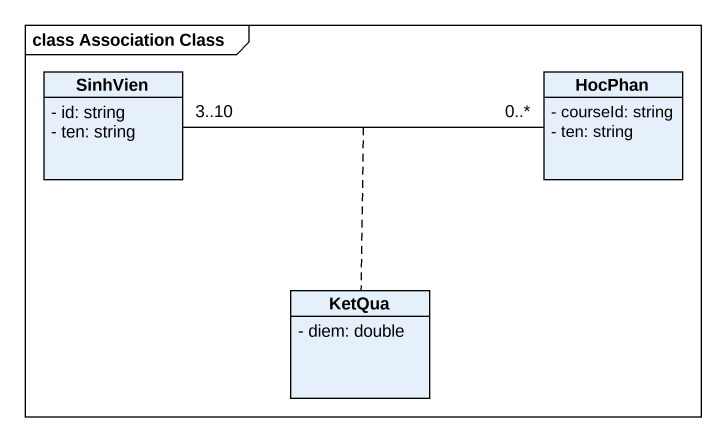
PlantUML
@startuml
mainframe class Association Class
hide circle
hide empty members
skinparam classAttributeIconSize 0
class SinhVien {
  - id: string
  - ten: string
}
class HocPhan {
  - courseId: string
  - ten: string
}
class KetQua {
  - diem: double
}
SinhVien "3..10" -right- "0..*" HocPhan
(SinhVien, HocPhan) .. KetQua
@enduml
